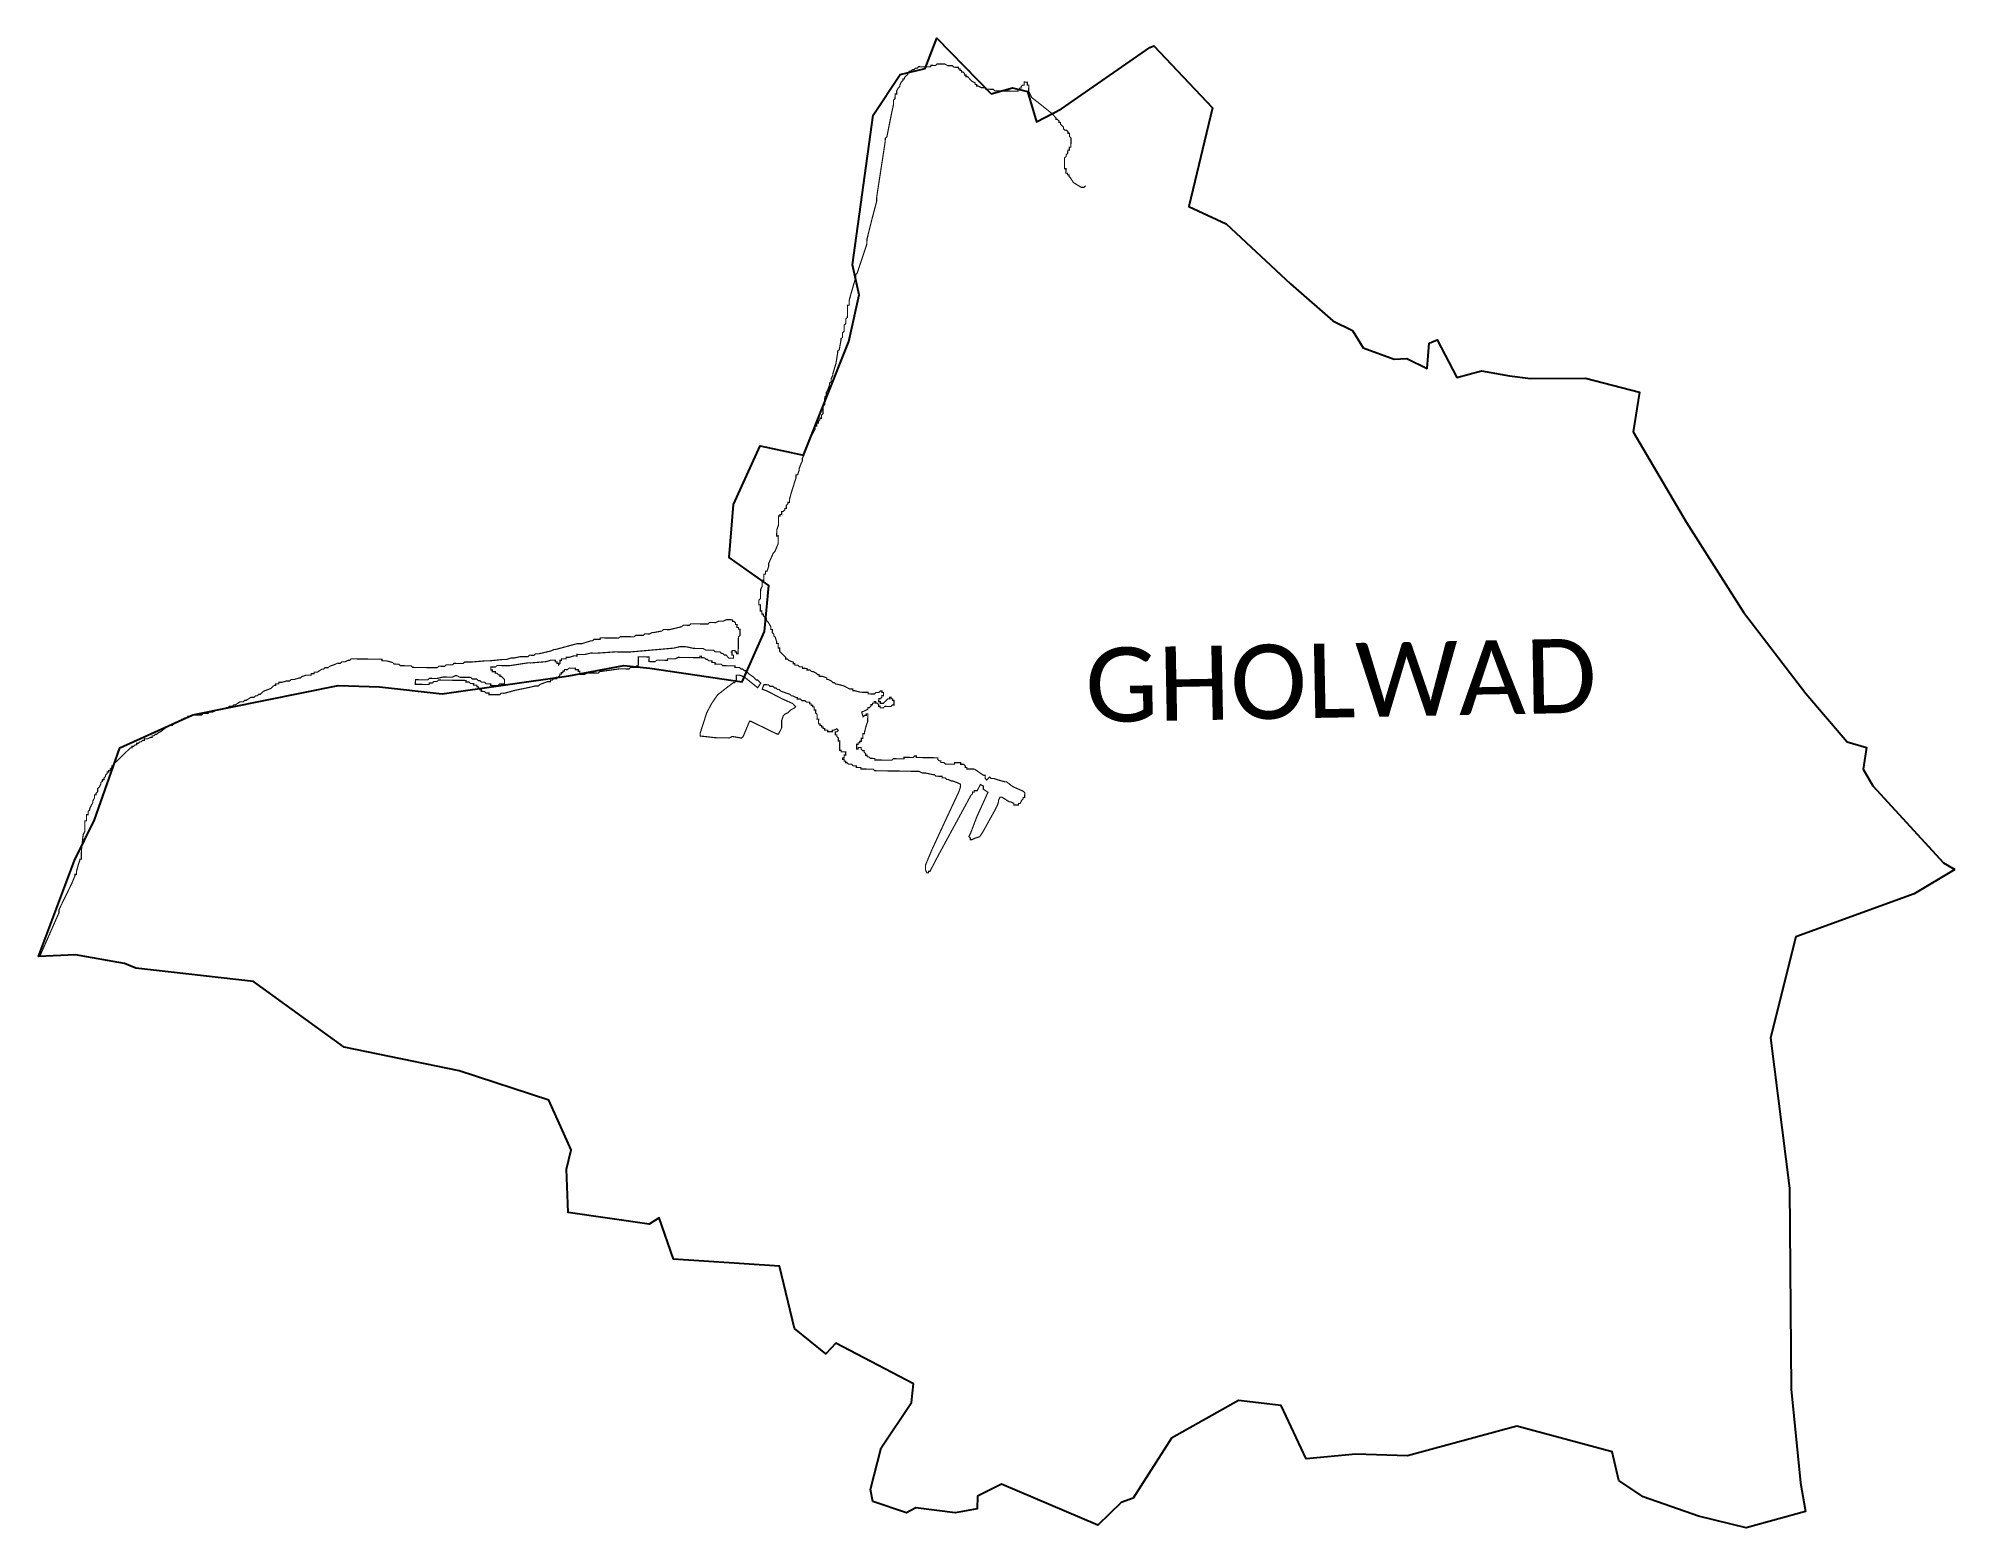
# Model space of a CAD drawing. Header units: metres. Extents: x 260405 to 265348, y 2219823 to 2223666.
import ezdxf

# ---------------------------------------------------------------- set-up
doc = ezdxf.new("R2010")
doc.units = ezdxf.units.M
for name, color, linetype in [('HIGH TIDE LINE', 6, 'Continuous'), ('village', 3, 'Continuous'), ('VILLAGE NAME', 250, 'Continuous')]:
    doc.layers.add(name, color=color, linetype=linetype)
doc.styles.get("Standard").update_dxf_attribs({"font": 'simplex.shx'})

msp = doc.modelspace()

# ---------------------------------------------------------------- linework, layer by layer
at = {"layer": 'HIGH TIDE LINE', "lineweight": 35, "const_width": 3}
msp.add_lwpolyline([(263106.5, 2223285.1), (263102.5, 2223281.2), (263098.5, 2223281.2), (263094.6, 2223281.3), (263074.9, 2223293.4), (263067.2, 2223305.4), (263063.3, 2223309.4), (263063.3, 2223313.4), (263059.4, 2223313.5), (263059.4, 2223317.4), (263055.5, 2223317.5), (263055.5, 2223321.4), (263055.6, 2223325.4), (263055.7, 2223329.4), (263051.7, 2223329.4), (263051.8, 2223333.4), (263051.8, 2223337.3), (263051.9, 2223341.3), (263051.9, 2223345.3), (263052, 2223349.2), (263052, 2223353.2), (263052.1, 2223357.1), (263056.1, 2223361), (263056.2, 2223365), (263060.2, 2223368.9), (263060.2, 2223372.9), (263060.3, 2223376.8), (263064.3, 2223376.8), (263064.3, 2223380.7), (263064.4, 2223384.7), (263068.3, 2223384.6), (263068.4, 2223388.6), (263068.4, 2223392.5), (263068.5, 2223396.5), (263068.6, 2223400.5), (263068.6, 2223404.4), (263068.7, 2223408.4), (263064.8, 2223412.4), (263064.8, 2223416.4), (263064.9, 2223420.3), (263060.9, 2223420.4), (263061, 2223424.3), (263057.1, 2223428.3), (263053.1, 2223428.4), (263049.2, 2223432.4), (263049.3, 2223436.4), (263045.4, 2223440.4), (263041.5, 2223444.4), (263041.5, 2223448.4), (263037.6, 2223448.4), (263037.6, 2223452.4), (263033.7, 2223456.4), (263029.8, 2223456.5), (263029.8, 2223460.4), (263025.9, 2223464.4), (263022, 2223468.5), (263018.1, 2223472.5), (262982.9, 2223500.7), (262967.2, 2223512.8), (262959.5, 2223528.8), (262959.6, 2223536.7), (262959.7, 2223540.6), (262959.8, 2223544.6), (262955.8, 2223544.6), (262955.8, 2223548.6), (262955.9, 2223552.6), (262951.9, 2223552.6), (262948, 2223552.7), (262947.9, 2223548.7), (262947.9, 2223544.8), (262943.9, 2223544.8), (262939.9, 2223540.9), (262939.8, 2223537), (262935.9, 2223537), (262935.8, 2223533.1), (262931.9, 2223533.1), (262931.8, 2223529.1), (262927.9, 2223529.2), (262923.9, 2223529.3), (262919.9, 2223529.3), (262912, 2223529.4), (262908.1, 2223529.5), (262904.1, 2223529.5), (262900.1, 2223529.6), (262896.2, 2223529.7), (262892.2, 2223529.7), (262888.3, 2223529.8), (262884.3, 2223529.8), (262880.3, 2223529.9), (262876.4, 2223529.9), (262872.4, 2223530), (262868.5, 2223534), (262864.6, 2223534.1), (262860.6, 2223534.1), (262856.7, 2223534.2), (262852.7, 2223534.2), (262848.7, 2223534.3), (262848.8, 2223538.3), (262844.8, 2223538.3), (262840.9, 2223538.4), (262836.9, 2223538.4), (262829.1, 2223542.5), (262825.1, 2223542.6), (262825.2, 2223546.5), (262821.2, 2223546.6), (262821.2, 2223550.5), (262813.4, 2223554.6), (262801.7, 2223566.7), (262797.7, 2223566.7), (262797.8, 2223570.7), (262793.8, 2223570.7), (262793.9, 2223574.7), (262790, 2223578.7), (262786, 2223578.8), (262786.1, 2223582.7), (262782.1, 2223582.8), (262782.2, 2223586.7), (262778.2, 2223586.8), (262778.3, 2223590.8), (262774.3, 2223590.8), (262770.4, 2223590.9), (262766.4, 2223590.9), (262762.5, 2223594.9), (262758.5, 2223595), (262754.6, 2223595.1), (262750.6, 2223595.1), (262742.8, 2223599.2), (262738.8, 2223599.2), (262734.8, 2223599.3), (262730.9, 2223599.4), (262726.9, 2223599.4), (262723, 2223599.5), (262718.9, 2223595.6), (262715, 2223595.6), (262711, 2223595.7), (262707.1, 2223595.7), (262707, 2223591.8), (262703.1, 2223591.8), (262699.1, 2223591.9), (262695.1, 2223591.9), (262687.2, 2223592.1), (262683.3, 2223592.1), (262679.3, 2223592.2), (262675.3, 2223592.2), (262671.3, 2223588.3), (262667.4, 2223588.4), (262663.3, 2223584.5), (262659.4, 2223584.5), (262655.4, 2223580.6), (262651.4, 2223580.7), (262651.4, 2223576.7), (262647.4, 2223576.8), (262647.3, 2223572.8), (262639.3, 2223565), (262639.3, 2223561.1), (262635.3, 2223561.1), (262635.2, 2223557.2), (262631.2, 2223553.3), (262627.2, 2223545.4), (262627.1, 2223541.4), (262623.1, 2223537.5), (262619, 2223529.7), (262619, 2223525.7), (262618.9, 2223521.8), (262614.9, 2223521.8), (262614.8, 2223509.9), (262610.7, 2223506), (262610.7, 2223502.1), (262610.6, 2223498.1), (262610.6, 2223494.2), (262606.3, 2223474.4), (262593.6, 2223411.2), (262589.5, 2223407.3), (262589.5, 2223403.4), (262589.4, 2223399.4), (262567.6, 2223257.2), (262567.5, 2223253.2), (262567.5, 2223249.2), (262567.4, 2223245.3), (262554.9, 2223197.9), (262542.2, 2223146.6), (262542.2, 2223142.7), (262542.1, 2223138.7), (262542.1, 2223134.8), (262517.2, 2223059.9), (262513.2, 2223056), (262513.2, 2223052), (262513.1, 2223048), (262500.6, 2223004.7), (262496.4, 2222988.9), (262496.4, 2222984.9), (262496.3, 2222981), (262496.3, 2222977), (262492.3, 2222977.1), (262492.2, 2222973.1), (262492.1, 2222965.2), (262492.1, 2222961.2), (262492, 2222957.3), (262492, 2222953.3), (262491.9, 2222949.3), (262491.8, 2222945.4), (262487.8, 2222941.5), (262487.8, 2222937.5), (262487.7, 2222933.6), (262487.7, 2222929.6), (262483.6, 2222925.7), (262483.6, 2222921.7), (262483.5, 2222917.8), (262483.5, 2222913.8), (262483.4, 2222909.9), (262479.4, 2222906), (262479.3, 2222902), (262479.2, 2222894.1), (262475.2, 2222890.2), (262475.2, 2222886.2), (262470.9, 2222862.5), (262466.8, 2222858.6), (262466.8, 2222854.7), (262462.4, 2222827), (262454.1, 2222799.4), (262454.1, 2222795.4), (262450, 2222787.6), (262449.9, 2222783.6), (262449.9, 2222779.7), (262445.8, 2222775.7), (262445.8, 2222771.8), (262441.7, 2222760), (262437.6, 2222752.1), (262437.5, 2222744.2), (262433.5, 2222740.3), (262433.4, 2222736.3), (262433.3, 2222728.4), (262433.2, 2222724.4), (262433.2, 2222720.5), (262429.2, 2222716.6), (262429.1, 2222712.6), (262429, 2222708.7), (262429, 2222704.7), (262428.9, 2222700.7), (262428.9, 2222696.8), (262424.9, 2222692.9), (262424.8, 2222688.9), (262424.7, 2222685), (262420.8, 2222685), (262420.7, 2222681.1), (262416.7, 2222677.2), (262416.7, 2222673.2), (262412.7, 2222673.3), (262412.6, 2222669.3), (262412.6, 2222665.3), (262408.6, 2222665.4), (262408.6, 2222661.4), (262408.5, 2222657.5), (262400.4, 2222641.8), (262396.4, 2222637.9), (262396.3, 2222633.9), (262392.3, 2222630), (262388.1, 2222614.2), (262384, 2222606.3), (262380, 2222598.5), (262379.8, 2222590.6), (262375.8, 2222582.7), (262375.7, 2222574.8), (262371.6, 2222566.9), (262367.5, 2222555.1), (262367.4, 2222551.1), (262363.3, 2222539.3), (262359.3, 2222539.4), (262359.2, 2222535.4), (262359.2, 2222531.5), (262346.7, 2222492), (262342.6, 2222476.3), (262342.5, 2222472.3), (262342.4, 2222468.3), (262338.5, 2222468.4), (262338.4, 2222464.4), (262334.4, 2222460.5), (262334.4, 2222456.6), (262334.3, 2222452.6), (262330.3, 2222452.7), (262330.3, 2222448.7), (262326.3, 2222444.8), (262322.3, 2222444.9), (262322.3, 2222440.9), (262322.2, 2222436.9), (262318.2, 2222437), (262318.2, 2222433), (262314.2, 2222433.1), (262314.2, 2222429.1), (262314.1, 2222425.2), (262313.9, 2222409.3), (262309.8, 2222397.5), (262309.7, 2222393.6), (262309.6, 2222389.6), (262309.6, 2222385.6), (262309.5, 2222381.7), (262313.5, 2222381.6), (262313.4, 2222377.7), (262313.4, 2222373.7), (262313.3, 2222369.7), (262313.3, 2222365.8), (262313.2, 2222361.8), (262305, 2222342.1), (262301, 2222338.2), (262288.7, 2222310.7), (262288.6, 2222302.8), (262284.5, 2222291), (262280.5, 2222291), (262280.5, 2222287), (262280.4, 2222283.1), (262276.4, 2222283.1), (262276.4, 2222279.2), (262276.3, 2222275.2), (262276.3, 2222271.3), (262276.2, 2222267.3), (262272.3, 2222267.4), (262272.2, 2222263.4), (262272.1, 2222259.4), (262272.1, 2222255.5), (262272, 2222251.5), (262268, 2222243.7), (262267.7, 2222227.8), (262267.7, 2222223.9), (262267.6, 2222219.9), (262263.6, 2222216), (262263.5, 2222212), (262263.5, 2222208.1), (262263.4, 2222204.1), (262267.4, 2222204.1), (262267.3, 2222200.1), (262267.3, 2222196.2), (262267.2, 2222192.2), (262267.2, 2222188.2), (262271.1, 2222188.2), (262271.1, 2222184.2), (262271, 2222180.3), (262275, 2222180.2), (262274.9, 2222176.2), (262278.8, 2222172.2), (262278.8, 2222168.3), (262282.7, 2222168.2), (262282.7, 2222164.2), (262286.6, 2222160.2), (262294.3, 2222148.2), (262294.2, 2222144.3), (262294.2, 2222140.3), (262298.1, 2222140.3), (262298.1, 2222136.3), (262298, 2222132.3), (262301.9, 2222128.3), (262301.9, 2222124.4), (262305.8, 2222120.4), (262309.6, 2222108.4), (262309.5, 2222104.5), (262313.5, 2222104.4), (262313.4, 2222100.4), (262313.3, 2222092.5), (262317.3, 2222092.5), (262317.2, 2222088.5), (262317.1, 2222084.5), (262321, 2222080.5), (262325, 2222076.5), (262328.9, 2222072.5), (262332.8, 2222068.5), (262332.7, 2222064.5), (262336.7, 2222064.5), (262340.6, 2222060.5), (262352.4, 2222056.3), (262352.3, 2222052.4), (262356.3, 2222052.3), (262356.2, 2222048.3), (262360.2, 2222048.3), (262364.1, 2222048.2), (262368, 2222044.2), (262372, 2222044.2), (262376, 2222044.1), (262375.9, 2222040.1), (262387.8, 2222040), (262387.7, 2222036), (262391.7, 2222036), (262395.6, 2222035.9), (262399.5, 2222031.9), (262403.5, 2222031.8), (262411.4, 2222027.8), (262415.3, 2222023.7), (262419.2, 2222023.7), (262419.2, 2222019.7), (262423.1, 2222019.7), (262427.1, 2222019.6), (262438.9, 2222015.5), (262438.8, 2222011.5), (262442.8, 2222011.5), (262450.7, 2222007.4), (262454.6, 2222003.4), (262458.5, 2222003.3), (262462.4, 2221999.3), (262466.4, 2221999.2), (262482.2, 2221995.1), (262497.9, 2221986.9), (262501.8, 2221986.9), (262505.8, 2221986.8), (262505.7, 2221982.8), (262509.7, 2221982.8), (262525.5, 2221978.6), (262537.4, 2221978.4), (262541.3, 2221978.4), (262545.3, 2221978.3), (262545.2, 2221974.4), (262553.1, 2221974.2), (262557.1, 2221974.2), (262561.1, 2221974.1), (262565.1, 2221978), (262569, 2221978), (262573, 2221977.9), (262577, 2221981.8), (262581, 2221981.8), (262580.9, 2221977.8), (262584.9, 2221977.7), (262584.8, 2221973.8), (262584.8, 2221969.8), (262580.8, 2221969.9), (262580.7, 2221965.9), (262576.7, 2221962), (262572.8, 2221962.1), (262572.7, 2221958.1), (262572.7, 2221954.2), (262576.6, 2221954.1), (262576.6, 2221950.1), (262580.5, 2221950.1), (262584.5, 2221950), (262588.5, 2221953.9), (262592.5, 2221957.8), (262596.5, 2221961.7), (262600.5, 2221961.7), (262600.5, 2221965.6), (262604.5, 2221965.6), (262604.4, 2221961.6), (262608.4, 2221961.6), (262608.3, 2221957.6), (262612.3, 2221957.5), (262612.2, 2221953.6), (262612.2, 2221949.6), (262612.1, 2221945.7), (262608.2, 2221945.7), (262604.2, 2221941.8), (262600.2, 2221941.9), (262592.3, 2221942), (262588.3, 2221942.1), (262584.3, 2221938.1), (262580.3, 2221938.2), (262576.4, 2221938.3), (262576.4, 2221942.2), (262572.5, 2221942.3), (262572.5, 2221946.2), (262568.6, 2221950.3), (262564.7, 2221950.3), (262564.7, 2221954.3), (262560.8, 2221954.3), (262560.7, 2221950.4), (262556.8, 2221950.4), (262556.7, 2221946.5), (262552.7, 2221946.5), (262552.7, 2221942.6), (262548.7, 2221938.7), (262544.7, 2221938.7), (262544.7, 2221934.8), (262536.7, 2221930.9), (262528.7, 2221927.1), (262532.5, 2221915.1), (262536.5, 2221919), (262540.5, 2221919), (262540.5, 2221922.9), (262544.5, 2221922.9), (262544.4, 2221918.9), (262544.4, 2221915), (262544.3, 2221911), (262544.3, 2221907), (262544.2, 2221903.1), (262540.1, 2221891.3), (262535.9, 2221875.5), (262535.8, 2221871.5), (262531.9, 2221871.6), (262531.8, 2221867.6), (262531.7, 2221859.7), (262527.7, 2221859.8), (262527.7, 2221855.8), (262527.6, 2221851.8), (262523.7, 2221851.9), (262523.6, 2221847.9), (262519.7, 2221848), (262519.6, 2221844), (262515.6, 2221844.1), (262515.6, 2221840.1), (262515.5, 2221832.2), (262519.4, 2221832.2), (262519.5, 2221836.1), (262523.4, 2221836.1), (262527.4, 2221836), (262527.3, 2221832), (262531.2, 2221828), (262535.2, 2221828), (262535.1, 2221824), (262539.1, 2221820), (262539, 2221816), (262543, 2221816), (262542.9, 2221812), (262546.9, 2221812), (262550.8, 2221807.9), (262554.7, 2221807.9), (262558.7, 2221807.8), (262562.6, 2221807.8), (262562.6, 2221803.8), (262570.5, 2221803.7), (262574.5, 2221803.6), (262578.4, 2221803.6), (262582.4, 2221803.5), (262586.3, 2221803.5), (262590.3, 2221803.4), (262594.2, 2221803.4), (262598.2, 2221803.3), (262602.2, 2221803.2), (262606.1, 2221803.2), (262610.1, 2221807.1), (262614.1, 2221807), (262618.1, 2221807), (262622, 2221806.9), (262626, 2221806.9), (262637.9, 2221806.7), (262637.9, 2221810.7), (262641.9, 2221810.6), (262645.8, 2221810.5), (262649.8, 2221810.5), (262653.7, 2221810.4), (262657.7, 2221810.4), (262661.7, 2221810.3), (262665.7, 2221814.2), (262669.6, 2221814.2), (262669.6, 2221810.2), (262673.5, 2221810.1), (262677.5, 2221810.1), (262681.5, 2221810), (262685.4, 2221810), (262689.4, 2221809.9), (262693.3, 2221809.9), (262697.3, 2221809.8), (262701.2, 2221809.7), (262705.2, 2221809.7), (262709.2, 2221809.6), (262713.1, 2221809.6), (262717.1, 2221809.5), (262721, 2221809.5), (262725, 2221809.4), (262724.9, 2221805.4), (262728.8, 2221801.4), (262732.8, 2221801.4), (262732.7, 2221797.4), (262736.7, 2221797.4), (262740.7, 2221797.3), (262744.6, 2221793.3), (262748.5, 2221793.2), (262752.5, 2221793.2), (262756.4, 2221793.1), (262760.4, 2221793.1), (262764.4, 2221793), (262768.3, 2221792.9), (262768.4, 2221796.9), (262772.3, 2221796.8), (262776.3, 2221796.8), (262780.3, 2221796.7), (262784.2, 2221796.7), (262784.2, 2221792.7), (262788.1, 2221792.7), (262792.1, 2221792.6), (262796, 2221788.6), (262795.9, 2221784.6), (262799.9, 2221784.6), (262799.8, 2221780.6), (262803.8, 2221780.5), (262807.7, 2221780.5), (262811.7, 2221780.4), (262815.7, 2221780.4), (262819.6, 2221780.3), (262843.1, 2221764.1), (262847.1, 2221764.1), (262847, 2221756.2), (262850.9, 2221752.2), (262858.9, 2221760), (262862.8, 2221755.9), (262866.8, 2221755.9), (262870.7, 2221755.8), (262882.6, 2221751.7), (262898.3, 2221747.5), (262902.3, 2221747.5), (262918, 2221735.3), (262945.5, 2221723.1), (262949.4, 2221719.1), (262949.3, 2221715.1), (262949.3, 2221711.1), (262949.2, 2221707.2), (262945.3, 2221707.2), (262945.2, 2221703.3), (262941.2, 2221699.4), (262937.1, 2221691.5), (262933.2, 2221691.6), (262933.1, 2221687.6), (262929.2, 2221687.7), (262925.2, 2221687.7), (262921.2, 2221687.8), (262921.3, 2221691.7), (262913.4, 2221695.8), (262909.5, 2221695.9), (262889.9, 2221708), (262885.9, 2221708.1), (262881.8, 2221700.2), (262881.8, 2221696.3), (262877.6, 2221684.4), (262873.6, 2221676.6), (262841, 2221617.6), (262833, 2221605.9), (262821, 2221602.1), (262813, 2221598.2), (262809.1, 2221598.3), (262809.1, 2221602.3), (262805.2, 2221606.3), (262809.3, 2221614.1), (262825.8, 2221657.5), (262854.4, 2221720.4), (262842.6, 2221728.5), (262842.7, 2221736.4), (262834.9, 2221740.5), (262826.7, 2221724.8), (262822.8, 2221724.8), (262818.8, 2221724.9), (262818.8, 2221720.9), (262814.8, 2221721), (262814.7, 2221717), (262810.7, 2221713.1), (262725.3, 2221555.9), (262713.1, 2221532.4), (262709, 2221524.5), (262705, 2221516.6), (262701, 2221516.7), (262700.9, 2221512.7), (262697, 2221512.8), (262693.1, 2221520.8), (262693.3, 2221528.7), (262693.3, 2221532.6), (262709.7, 2221572), (262742.4, 2221642.8), (262779.2, 2221721.5), (262783.3, 2221733.3), (262783.4, 2221737.3), (262783.4, 2221741.2), (262775.6, 2221745.3), (262763.7, 2221749.4), (262759.8, 2221749.5), (262751.9, 2221753.6), (262748, 2221753.6), (262744.1, 2221757.6), (262740.1, 2221757.7), (262736.1, 2221757.8), (262736.2, 2221761.7), (262732.2, 2221761.8), (262728.3, 2221761.8), (262724.3, 2221761.9), (262720.4, 2221761.9), (262716.5, 2221766), (262712.5, 2221766), (262692.8, 2221770.3), (262688.8, 2221770.3), (262684.8, 2221770.4), (262677, 2221774.4), (262673, 2221774.5), (262669.1, 2221774.6), (262665.1, 2221774.6), (262661.1, 2221774.7), (262657.2, 2221774.7), (262641.4, 2221775), (262629.5, 2221775.1), (262625.5, 2221775.2), (262621.6, 2221775.2), (262617.6, 2221775.3), (262613.6, 2221775.4), (262609.7, 2221775.4), (262605.7, 2221775.5), (262601.8, 2221775.5), (262589.9, 2221775.7), (262585.9, 2221775.8), (262582, 2221775.8), (262562.2, 2221776.1), (262558.3, 2221780.1), (262554.3, 2221780.2), (262550.4, 2221780.2), (262546.4, 2221780.3), (262542.4, 2221780.3), (262538.5, 2221780.4), (262534.5, 2221780.5), (262530.6, 2221780.5), (262526.6, 2221780.6), (262526.7, 2221784.5), (262522.7, 2221784.6), (262518.7, 2221784.6), (262514.8, 2221784.7), (262514.8, 2221788.7), (262506.9, 2221788.8), (262503, 2221792.8), (262495.1, 2221792.9), (262491.2, 2221796.9), (262487.2, 2221797), (262487.3, 2221800.9), (262483.3, 2221801), (262483.4, 2221804.9), (262479.4, 2221805), (262479.5, 2221809), (262483.5, 2221808.9), (262483.5, 2221812.9), (262483.6, 2221816.8), (262487.5, 2221816.8), (262487.6, 2221824.7), (262483.7, 2221824.7), (262479.7, 2221824.8), (262475.8, 2221824.9), (262475.8, 2221828.8), (262471.9, 2221828.9), (262471.9, 2221832.8), (262472, 2221836.8), (262472, 2221840.8), (262472.1, 2221844.7), (262472.1, 2221848.7), (262472.2, 2221852.6), (262468.2, 2221852.7), (262468.3, 2221856.6), (262468.4, 2221860.6), (262464.5, 2221864.6), (262464.5, 2221868.6), (262460.6, 2221868.6), (262460.6, 2221872.6), (262460.7, 2221876.6), (262464.6, 2221876.5), (262468.6, 2221880.4), (262464.7, 2221884.4), (262456.8, 2221880.6), (262452.8, 2221880.6), (262452.8, 2221876.7), (262448.8, 2221876.7), (262444.8, 2221876.8), (262440.9, 2221876.8), (262440.9, 2221880.8), (262437, 2221880.9), (262433, 2221880.9), (262433.1, 2221884.9), (262429.1, 2221884.9), (262429.2, 2221888.9), (262425.2, 2221888.9), (262425.3, 2221892.9), (262421.3, 2221893), (262421.4, 2221896.9), (262417.4, 2221897), (262417.5, 2221900.9), (262417.5, 2221904.9), (262417.6, 2221908.9), (262413.6, 2221908.9), (262413.7, 2221912.9), (262413.7, 2221916.8), (262413.8, 2221920.8), (262409.9, 2221924.8), (262409.9, 2221928.8), (262410, 2221932.7), (262406, 2221932.8), (262406.1, 2221936.7), (262406.2, 2221940.7), (262402.2, 2221940.8), (262402.3, 2221944.7), (262398.3, 2221944.8), (262398.4, 2221948.7), (262394.4, 2221948.8), (262394.4, 2221952.8), (262390.5, 2221952.8), (262386.5, 2221952.9), (262382.6, 2221956.9), (262378.7, 2221956.9), (262374.7, 2221957), (262370.8, 2221961), (262366.9, 2221961.1), (262362.9, 2221961.1), (262362.9, 2221965.1), (262359, 2221965.1), (262351.1, 2221969.2), (262347.2, 2221969.3), (262343.3, 2221973.3), (262319.6, 2221981.5), (262315.7, 2221985.6), (262311.8, 2221985.6), (262307.9, 2221989.6), (262303.9, 2221989.7), (262300, 2221993.7), (262296, 2221993.8), (262292.1, 2221993.8), (262288.2, 2221997.8), (262284.2, 2221997.9), (262280.3, 2221998), (262276.3, 2221998), (262272.2, 2221986.2), (262284, 2221982.1), (262323.3, 2221961.7), (262350.8, 2221949.4), (262358.6, 2221941.4), (262354.6, 2221937.5), (262346.7, 2221933.6), (262338.6, 2221925.8), (262330.7, 2221922), (262326.6, 2221918.1), (262322.5, 2221906.3), (262322.4, 2221898.3), (262322.2, 2221886.5), (262318.2, 2221878.6), (262314.1, 2221870.7), (262310.1, 2221870.8), (262243.3, 2221903.4), (262239.3, 2221903.5), (262222.9, 2221864.1), (262218.9, 2221860.2), (262195.2, 2221864.5), (262187.2, 2221860.7), (262151.6, 2221861.2), (262112.1, 2221865.7), (262112.2, 2221873.6), (262128.8, 2221924.9), (262141, 2221948.5), (262157.1, 2221972), (262197.2, 2222003.1), (262201.1, 2222003), (262205.2, 2222010.9), (262205.4, 2222022.8), (262213.3, 2222022.7), (262225.1, 2222018.5), (262260.4, 2221990.3), (262268.4, 2222002.1), (262260.6, 2222010.1), (262256.7, 2222010.2), (262252.8, 2222014.2), (262248.9, 2222018.2), (262237.1, 2222026.3), (262229.3, 2222034.3), (262225.4, 2222034.4), (262221.5, 2222038.4), (262217.5, 2222038.5), (262213.6, 2222042.5), (262209.6, 2222042.5), (262205.7, 2222042.6), (262201.7, 2222042.6), (262201.8, 2222046.6), (262197.8, 2222046.7), (262193.9, 2222046.7), (262189.9, 2222046.8), (262185.9, 2222046.8), (262174.1, 2222047), (262170.1, 2222047.1), (262166.2, 2222051.1), (262162.2, 2222051.1), (262158.3, 2222051.2), (262154.3, 2222051.2), (262150.4, 2222051.3), (262150.4, 2222055.3), (262146.5, 2222055.3), (262142.5, 2222055.4), (262142.6, 2222059.3), (262138.6, 2222059.4), (262134.6, 2222059.4), (262130.7, 2222063.5), (262126.8, 2222063.5), (262122.9, 2222067.5), (262118.9, 2222067.6), (262115, 2222067.6), (262115, 2222071.6), (262111.1, 2222071.7), (262111, 2222067.7), (262107, 2222067.8), (262103.1, 2222067.8), (262099.1, 2222067.9), (262091.2, 2222068), (262087.3, 2222068), (262083.3, 2222068.1), (262079.3, 2222068.2), (262071.4, 2222068.3), (262067.5, 2222068.3), (262063.5, 2222068.4), (262059.5, 2222068.4), (262055.6, 2222068.5), (262047.6, 2222064.7), (262043.6, 2222064.7), (262039.7, 2222064.8), (262031.8, 2222064.9), (262027.8, 2222064.9), (262027.8, 2222061), (262023.8, 2222061), (262019.8, 2222061.1), (262015.9, 2222061.1), (262011.9, 2222061.2), (262004, 2222061.3), (262000, 2222061.4), (261996, 2222057.5), (261992.1, 2222057.5), (261988.1, 2222057.6), (261984.2, 2222057.6), (261980.2, 2222057.7), (261980.2, 2222061.7), (261980.3, 2222065.6), (261980.4, 2222069.6), (261976.4, 2222069.6), (261972.4, 2222069.7), (261968.5, 2222069.7), (261960.6, 2222069.9), (261956.6, 2222069.9), (261952.7, 2222070), (261952.6, 2222066), (261952.5, 2222062.1), (261952.5, 2222058.1), (261952.4, 2222054.1), (261952.4, 2222050.2), (261952.3, 2222046.2), (261948.4, 2222046.3), (261948.3, 2222042.3), (261944.3, 2222042.4), (261940.4, 2222042.4), (261936.4, 2222042.5), (261932.5, 2222042.5), (261928.4, 2222038.6), (261916.6, 2222038.8), (261912.6, 2222038.9), (261908.6, 2222038.9), (261904.7, 2222039), (261853.1, 2222031.8), (261849.1, 2222027.9), (261845.1, 2222028), (261841.2, 2222028), (261829.3, 2222028.2), (261821.4, 2222028.3), (261813.4, 2222024.4), (261809.5, 2222024.5), (261805.5, 2222024.6), (261801.5, 2222024.6), (261801.6, 2222028.6), (261801.6, 2222032.5), (261797.7, 2222032.6), (261797.7, 2222036.6), (261793.8, 2222036.6), (261789.8, 2222036.7), (261789.9, 2222040.6), (261785.9, 2222040.7), (261782, 2222040.7), (261778, 2222040.8), (261774, 2222040.9), (261770, 2222037), (261766.1, 2222037), (261762.1, 2222037.1), (261762.1, 2222033.1), (261758.1, 2222033.2), (261758, 2222029.2), (261754.1, 2222029.3), (261754, 2222025.3), (261750.1, 2222025.4), (261750, 2222021.4), (261746, 2222017.5), (261742, 2222017.6), (261742, 2222013.6), (261738, 2222013.7), (261734.1, 2222013.7), (261730, 2222009.8), (261726.1, 2222009.9), (261726, 2222005.9), (261722.1, 2222006), (261718.1, 2222006), (261698.2, 2221998.4), (261694.2, 2221994.5), (261690.2, 2221994.5), (261686.3, 2221994.6), (261670.4, 2221990.9), (261634.6, 2221983.5), (261606.8, 2221975.9), (261602.9, 2221976), (261598.9, 2221976), (261594.9, 2221972.1), (261590.9, 2221972.2), (261587, 2221972.3), (261579, 2221972.4), (261575.1, 2221972.4), (261571.1, 2221972.5), (261567.2, 2221972.5), (261567.2, 2221976.5), (261563.3, 2221976.6), (261559.3, 2221976.6), (261555.4, 2221980.6), (261551.4, 2221980.7), (261547.5, 2221980.7), (261547.5, 2221984.7), (261543.6, 2221984.8), (261543.6, 2221988.7), (261539.7, 2221988.8), (261539.7, 2221992.7), (261535.8, 2221992.8), (261535.8, 2221996.7), (261531.9, 2221996.8), (261527.9, 2221996.9), (261528, 2222000.8), (261524, 2222000.9), (261520.1, 2222000.9), (261516.2, 2222005), (261512.2, 2222005), (261508.2, 2222005.1), (261508.3, 2222009), (261504.3, 2222009.1), (261500.4, 2222009.1), (261492.5, 2222009.3), (261488.5, 2222009.3), (261484.5, 2222009.4), (261480.6, 2222009.4), (261472.7, 2222009.5), (261468.7, 2222009.6), (261464.8, 2222009.6), (261460.8, 2222009.7), (261452.9, 2222009.8), (261448.9, 2222009.9), (261445, 2222009.9), (261441, 2222010), (261437, 2222010), (261433, 2222006.1), (261429.1, 2222006.2), (261425.1, 2222006.3), (261421.1, 2222002.4), (261417.1, 2222002.4), (261413.2, 2222002.5), (261413.1, 2221998.5), (261409.2, 2221998.6), (261405.2, 2221998.6), (261401.2, 2221998.7), (261397.3, 2221998.7), (261393.3, 2221998.8), (261389.4, 2221998.9), (261385.4, 2221998.9), (261381.4, 2221999), (261377.5, 2221999), (261377.5, 2222003), (261377.6, 2222006.9), (261377.7, 2222010.9), (261381.6, 2222010.8), (261385.6, 2222010.8), (261389.5, 2222010.7), (261393.5, 2222010.7), (261401.4, 2222010.6), (261409.3, 2222010.4), (261413.3, 2222014.3), (261417.3, 2222014.3), (261421.3, 2222014.2), (261425.2, 2222014.2), (261429.2, 2222014.1), (261433.1, 2222014.1), (261449, 2222017.8), (261453, 2222017.7), (261456.9, 2222017.7), (261460.9, 2222017.6), (261464.9, 2222017.6), (261468.8, 2222017.5), (261472.8, 2222017.5), (261480.8, 2222021.3), (261484.7, 2222021.2), (261492.6, 2222017.2), (261496.5, 2222017.1), (261500.5, 2222017.1), (261504.5, 2222017), (261508.4, 2222016.9), (261512.4, 2222016.9), (261520.3, 2222016.8), (261524.2, 2222012.8), (261528.1, 2222012.7), (261532.1, 2222012.6), (261536.1, 2222012.6), (261540, 2222008.6), (261543.9, 2222008.5), (261547.8, 2222004.5), (261551.8, 2222004.4), (261555.7, 2222004.4), (261559.6, 2222000.4), (261563.6, 2222000.3), (261567.6, 2222000.3), (261571.5, 2222000.2), (261571.5, 2221996.2), (261575.4, 2221996.2), (261579.4, 2221996.1), (261583.3, 2221996.1), (261587.3, 2221996), (261591.3, 2221996), (261595.3, 2221999.9), (261599.2, 2221999.8), (261603.2, 2221999.7), (261607.2, 2221999.7), (261607.2, 2222003.6), (261607.3, 2222007.6), (261607.3, 2222011.6), (261603.4, 2222015.6), (261599.5, 2222019.6), (261595.6, 2222019.7), (261595.6, 2222023.6), (261591.7, 2222023.7), (261587.8, 2222027.7), (261583.8, 2222027.7), (261583.9, 2222031.7), (261579.9, 2222031.8), (261575.9, 2222031.8), (261576, 2222035.8), (261572, 2222035.8), (261572.1, 2222039.8), (261572.1, 2222043.8), (261576.1, 2222043.7), (261580.1, 2222043.6), (261584, 2222043.6), (261588, 2222047.5), (261596, 2222047.4), (261607.8, 2222047.2), (261611.8, 2222047.1), (261615.8, 2222047.1), (261619.7, 2222047), (261667.3, 2222054.3), (261675.2, 2222054.2), (261714.9, 2222057.5), (261726.8, 2222061.3), (261730.8, 2222061.3), (261734.7, 2222061.2), (261738.7, 2222061.2), (261738.6, 2222057.2), (261742.6, 2222057.1), (261742.5, 2222053.2), (261746.5, 2222053.1), (261746.5, 2222049.2), (261750.5, 2222053.1), (261750.5, 2222057), (261750.6, 2222061), (261754.5, 2222060.9), (261754.6, 2222064.9), (261758.6, 2222064.8), (261762.5, 2222064.8), (261766.5, 2222064.7), (261766.5, 2222068.7), (261770.5, 2222068.6), (261774.4, 2222068.6), (261786.4, 2222072.4), (261790.3, 2222072.3), (261794.3, 2222072.2), (261794.4, 2222076.2), (261798.3, 2222076.1), (261802.3, 2222076.1), (261814.1, 2222075.9), (261830, 2222079.7), (261834, 2222079.6), (261838, 2222079.5), (261845.9, 2222079.4), (261893.4, 2222082.7), (261897.4, 2222082.6), (261905.3, 2222082.5), (261909.3, 2222082.5), (261913.2, 2222082.4), (261917.2, 2222082.4), (261921.2, 2222082.3), (261925.1, 2222082.3), (261929.1, 2222082.2), (262044, 2222092.4), (262059.9, 2222096.2), (262063.9, 2222096.1), (262067.9, 2222096), (262071.8, 2222096), (262075.8, 2222095.9), (262095.5, 2222091.7), (262099.5, 2222091.6), (262103.4, 2222091.6), (262119.3, 2222091.3), (262127.1, 2222087.3), (262135, 2222087.2), (262139, 2222087.1), (262143, 2222087), (262146.9, 2222087), (262150.8, 2222083), (262154.8, 2222082.9), (262158.7, 2222082.9), (262162.7, 2222082.8), (262166.6, 2222078.8), (262170.6, 2222078.7), (262174.5, 2222074.7), (262178.4, 2222074.7), (262182.3, 2222070.6), (262186.2, 2222066.6), (262190.2, 2222066.6), (262194.1, 2222066.5), (262198.1, 2222066.5), (262198.2, 2222070.4), (262198.2, 2222074.4), (262194.3, 2222074.4), (262194.3, 2222078.4), (262194.4, 2222082.4), (262190.4, 2222082.4), (262194.4, 2222082.4), (262194.4, 2222086.3), (262198.4, 2222086.3), (262202.3, 2222086.2), (262202.3, 2222082.2), (262206.2, 2222082.2), (262206.2, 2222078.2), (262210.1, 2222078.2), (262210.2, 2222082.1), (262210.3, 2222086.1), (262210.3, 2222090), (262210.4, 2222094), (262210.4, 2222098), (262210.5, 2222101.9), (262210.5, 2222105.9), (262210.6, 2222109.8), (262210.7, 2222113.8), (262210.7, 2222117.8), (262210.8, 2222121.7), (262214.8, 2222125.6), (262214.8, 2222129.6), (262214.9, 2222133.5), (262215, 2222137.5), (262215, 2222141.5), (262211.1, 2222141.5), (262211.1, 2222145.5), (262207.2, 2222145.5), (262207.2, 2222149.5), (262207.3, 2222153.4), (262203.3, 2222153.5), (262203.4, 2222157.5), (262199.5, 2222161.5), (262195.5, 2222161.5), (262195.6, 2222165.5), (262191.6, 2222165.6), (262187.6, 2222165.6), (262183.7, 2222165.7), (262179.7, 2222165.7), (262171.7, 2222161.9), (262163.8, 2222162), (262159.9, 2222162.1), (262151.9, 2222158.2), (262147.9, 2222158.3), (262144, 2222158.3), (262140, 2222158.4), (262136.1, 2222158.4), (262132, 2222154.5), (262128.1, 2222154.6), (262120.2, 2222154.7), (262116.2, 2222154.8), (262112.3, 2222154.8), (262108.3, 2222154.9), (262104.3, 2222154.9), (262100.4, 2222155), (262096.4, 2222155), (262092.5, 2222155.1), (262088.5, 2222155.2), (262084.5, 2222151.3), (262080.5, 2222151.3), (262076.6, 2222151.4), (262072.6, 2222151.4), (262068.6, 2222151.5), (262064.6, 2222147.6), (262032.8, 2222140.1), (262021, 2222140.3), (262017, 2222140.3), (262013, 2222136.4), (261993.1, 2222132.8), (261989.2, 2222132.8), (261981.2, 2222129), (261977.3, 2222129), (261973.3, 2222129.1), (261969.3, 2222129.1), (261965.3, 2222125.2), (261961.4, 2222125.3), (261957.4, 2222125.4), (261953.4, 2222125.4), (261949.5, 2222125.5), (261945.5, 2222125.5), (261941.5, 2222121.6), (261933.6, 2222121.7), (261929.6, 2222121.8), (261917.8, 2222122), (261913.8, 2222122), (261905.9, 2222122.1), (261901.9, 2222118.2), (261897.9, 2222118.3), (261874.2, 2222118.6), (261870.2, 2222118.7), (261866.2, 2222118.7), (261862.3, 2222118.8), (261858.3, 2222118.9), (261854.4, 2222118.9), (261854.3, 2222114.9), (261850.3, 2222115), (261846.4, 2222115.1), (261842.4, 2222115.1), (261838.5, 2222115.2), (261834.5, 2222111.3), (261830.5, 2222111.3), (261806.6, 2222103.8), (261798.7, 2222103.9), (261794.8, 2222103.9), (261739.1, 2222088.9), (261735.1, 2222088.9), (261727.2, 2222085.1), (261695.4, 2222077.6), (261691.4, 2222077.7), (261687.5, 2222077.7), (261683.5, 2222073.8), (261679.5, 2222073.9), (261675.5, 2222074), (261671.6, 2222074), (261667.6, 2222070.1), (261663.6, 2222070.2), (261659.6, 2222070.2), (261655.7, 2222070.3), (261651.7, 2222070.3), (261647.8, 2222070.4), (261631.9, 2222066.7), (261627.9, 2222066.7), (261624, 2222066.8), (261612, 2222063), (261608.1, 2222063), (261604.1, 2222063.1), (261568.4, 2222059.6), (261564.5, 2222059.7), (261560.5, 2222059.8), (261520.9, 2222056.4), (261516.9, 2222056.4), (261512.9, 2222056.5), (261509, 2222056.5), (261505, 2222056.6), (261501, 2222052.7), (261497, 2222052.7), (261477.3, 2222053), (261473.2, 2222049.1), (261469.3, 2222049.2), (261465.3, 2222049.2), (261457.4, 2222049.4), (261453.4, 2222045.5), (261449.4, 2222045.5), (261437.5, 2222045.7), (261433.5, 2222041.8), (261429.6, 2222041.8), (261425.6, 2222041.9), (261421.7, 2222041.9), (261417.7, 2222042), (261413.7, 2222042.1), (261409.8, 2222042.1), (261397.9, 2222042.3), (261390, 2222042.4), (261386, 2222042.5), (261382.1, 2222042.5), (261374.2, 2222042.6), (261370.2, 2222042.7), (261366.3, 2222046.7), (261358.4, 2222046.8), (261354.4, 2222046.9), (261350.5, 2222046.9), (261346.5, 2222047), (261342.5, 2222047), (261338.6, 2222047.1), (261334.7, 2222051.1), (261330.7, 2222051.2), (261326.8, 2222051.2), (261322.8, 2222051.3), (261318.9, 2222055.3), (261303.1, 2222059.5), (261299.2, 2222059.5), (261295.2, 2222059.6), (261291.2, 2222059.7), (261291.3, 2222063.6), (261287.3, 2222063.7), (261283.4, 2222063.7), (261279.4, 2222063.8), (261275.5, 2222063.8), (261271.5, 2222063.9), (261267.5, 2222064), (261263.6, 2222064), (261259.6, 2222064.1), (261255.7, 2222064.1), (261251.7, 2222064.2), (261235.9, 2222064.4), (261231.9, 2222064.5), (261228, 2222064.5), (261224, 2222064.6), (261220, 2222064.6), (261216.1, 2222064.7), (261212.1, 2222064.8), (261208.1, 2222060.9), (261204.1, 2222060.9), (261196.2, 2222057.1), (261192.2, 2222057.1), (261188.3, 2222057.2), (261184.2, 2222053.3), (261180.3, 2222053.3), (261176.3, 2222053.4), (261168.3, 2222049.5), (261156.4, 2222045.8), (261152.4, 2222041.9), (261148.4, 2222041.9), (261144.5, 2222042), (261140.5, 2222038.1), (261136.5, 2222038.1), (261124.5, 2222030.4), (261120.6, 2222030.4), (261116.6, 2222030.5), (261116.5, 2222026.5), (261112.6, 2222026.6), (261108.6, 2222026.6), (261108.6, 2222022.7), (261104.6, 2222022.7), (261100.7, 2222022.8), (261096.7, 2222022.8), (261084.8, 2222019.1), (261080.7, 2222015.2), (261076.8, 2222015.2), (261064.9, 2222011.4), (261060.9, 2222011.5), (261056.9, 2222011.5), (261052.9, 2222007.6), (261049, 2222007.7), (261045, 2222007.7), (261033.1, 2222004), (261029.1, 2222004), (261025.2, 2222004.1), (261025.1, 2222000.1), (261021.1, 2222000.2), (261017.2, 2222000.2), (261017.1, 2221996.3), (261013.2, 2221996.3), (261009.1, 2221992.4), (261005.1, 2221988.5), (260985.2, 2221980.9), (260981.2, 2221977), (260977.2, 2221973.1), (260973.2, 2221973.1), (260969.2, 2221969.2), (260965.3, 2221969.3), (260961.2, 2221965.4), (260957.3, 2221965.4), (260953.3, 2221965.5), (260941.3, 2221957.8), (260937.4, 2221957.8), (260933.4, 2221953.9), (260929.4, 2221954), (260925.4, 2221954), (260913.5, 2221946.3), (260909.5, 2221946.3), (260905.5, 2221942.4), (260901.5, 2221942.5), (260897.6, 2221942.5), (260893.5, 2221938.6), (260889.6, 2221938.7), (260881.6, 2221934.8), (260877.7, 2221934.9), (260873.7, 2221935), (260861.8, 2221931.2), (260853.8, 2221927.3), (260849.8, 2221927.4), (260845.9, 2221927.4), (260841.9, 2221923.5), (260837.9, 2221923.6), (260833.9, 2221923.7), (260830, 2221923.7), (260826, 2221919.8), (260822, 2221919.9), (260818, 2221919.9), (260810.1, 2221920), (260806.2, 2221920.1), (260802.2, 2221920.1), (260798.2, 2221916.2), (260794.2, 2221916.3), (260790.3, 2221916.4), (260790.2, 2221912.4), (260786.3, 2221912.5), (260782.3, 2221912.5), (260778.3, 2221908.6), (260774.3, 2221908.7), (260770.3, 2221904.8), (260766.4, 2221904.8), (260762.3, 2221900.9), (260758.4, 2221901), (260754.4, 2221897.1), (260750.3, 2221893.2), (260742.4, 2221893.3), (260726.4, 2221881.6), (260722.4, 2221877.7), (260714.4, 2221873.9), (260710.4, 2221870), (260706.5, 2221870), (260702.4, 2221866.1), (260698.5, 2221866.2), (260698.4, 2221862.2), (260694.5, 2221862.3), (260686.5, 2221858.4), (260682.5, 2221858.5), (260678.6, 2221858.6), (260678.5, 2221854.6), (260674.6, 2221854.7), (260670.5, 2221850.7), (260666.6, 2221850.8), (260662.6, 2221846.9), (260658.6, 2221847), (260658.6, 2221843), (260654.6, 2221843.1), (260650.6, 2221839.2), (260646.6, 2221839.2), (260646.6, 2221835.3), (260642.6, 2221835.3), (260638.6, 2221831.4), (260634.6, 2221827.5), (260630.6, 2221823.6), (260626.5, 2221819.7), (260622.5, 2221815.8), (260618.5, 2221811.9), (260614.5, 2221808), (260610.5, 2221804.1), (260606.5, 2221800.2), (260602.4, 2221796.3), (260598.4, 2221792.4), (260598.4, 2221788.4), (260594.4, 2221788.5), (260594.4, 2221784.5), (260590.3, 2221780.6), (260590.3, 2221776.7), (260586.3, 2221776.7), (260586.3, 2221772.8), (260582.3, 2221772.8), (260582.3, 2221768.9), (260578.2, 2221764.9), (260578.2, 2221761), (260574.2, 2221757.1), (260574.1, 2221753.1), (260570.2, 2221753.2), (260570.1, 2221749.2), (260566.1, 2221745.3), (260566, 2221741.4), (260562, 2221733.5), (260557.9, 2221729.6), (260557.9, 2221725.6), (260557.8, 2221721.7), (260553.8, 2221717.8), (260553.8, 2221713.8), (260549.8, 2221713.9), (260549.7, 2221706), (260545.6, 2221698.1), (260545.5, 2221694.1), (260537.4, 2221678.4), (260537.3, 2221674.4), (260533.3, 2221670.5), (260533.3, 2221666.6), (260533.2, 2221662.6), (260529.3, 2221662.7), (260529.2, 2221658.7), (260529.1, 2221654.8), (260529.1, 2221650.8), (260529, 2221646.8), (260525.1, 2221646.9), (260525, 2221642.9), (260525, 2221639), (260524.7, 2221619.2), (260520.6, 2221611.3), (260516.1, 2221571.8), (260515.9, 2221559.9), (260515.8, 2221555.9), (260515.8, 2221552), (260515.7, 2221548), (260511.8, 2221548.1), (260511.7, 2221544.1), (260507.6, 2221532.3), (260503.4, 2221516.5), (260503.3, 2221512.6), (260503.3, 2221508.6), (260499.3, 2221508.7), (260499.3, 2221504.7), (260491.1, 2221485), (260458.4, 2221418.2), (260458.4, 2221414.2), (260458.3, 2221410.2), (260409.5, 2221299.1)], dxfattribs=at)
at = {"layer": 'village', "color": 3}
msp.add_polyline3d([(265348, 2221521.2, 0), (265243.4, 2221458.3, 0), (264938.6, 2221347.7, 0), (264872.8, 2221087.3, 0), (264921.6, 2220698.8, 0), (264926.6, 2220180.6, 0), (264950.1, 2219938.6, 0), (264963, 2219864.9, 0), (264809.8, 2219823.3, 0), (264687.5, 2219853.4, 0), (264544.9, 2219903.2, 0), (264482.1, 2219944.9, 0), (264464.3, 2220018.7, 0), (264218.5, 2220084.9, 0), (263936.8, 2220008.3, 0), (263803.7, 2220012.6, 0), (263675.3, 2220000.9, 0), (263610.9, 2220138.1, 0), (263500.6, 2220151.3, 0), (263327.6, 2220054.5, 0), (263229, 2219899.1, 0), (263198.1, 2219888.2, 0), (263137.8, 2219830.2, 0), (262889.6, 2219935.6, 0), (262827.3, 2219904.3, 0), (262826.8, 2219871.8, 0), (262769.8, 2219861.6, 0), (262668.8, 2219874.2, 0), (262644.6, 2219861.2, 0), (262557.3, 2219890.9, 0), (262551.7, 2219922, 0), (262579.3, 2220029.3, 0), (262657.3, 2220146.5, 0), (262662.2, 2220194.6, 0), (262462.4, 2220299.4, 0), (262436.6, 2220271.8, 0), (262355.3, 2220336.9, 0), (262316.8, 2220498, 0), (262043, 2220516.1, 0), (262006.2, 2220622.5, 0), (261980.1, 2220605.9, 0), (261771.5, 2220636.1, 0), (261767.3, 2220748.2, 0), (261779.6, 2220798, 0), (261721.6, 2220926.1, 0), (261490.2, 2221002, 0), (261194.2, 2221063.1, 0), (260960.2, 2221232.6, 0), (260656.7, 2221266.6, 0), (260627, 2221278.9, 0), (260500.8, 2221300.9, 0), (260404.9, 2221296.9, 0), (260498.1, 2221544.3, 0), (260549.9, 2221649.4, 0), (260615.3, 2221835.1, 0), (260803.4, 2221919.9, 0), (261177.9, 2221996, 0), (261284.6, 2221992.1, 0), (261446.6, 2221974.7, 0), (261773.1, 2222020.8, 0), (261914.9, 2222047.7, 0), (261982.6, 2222041.1, 0), (262220.4, 2222005.1, 0), (262277.9, 2222135.5, 0), (262288.9, 2222253.6, 0), (262186.7, 2222326.3, 0), (262198.3, 2222463, 0), (262266.8, 2222614, 0), (262378.7, 2222590.5, 0), (262495.8, 2222883, 0), (262522.4, 2223003.5, 0), (262505.2, 2223081.5, 0), (262558.4, 2223467, 0), (262628.2, 2223572.6, 0), (262692.2, 2223587.8, 0), (262722.7, 2223665.5, 0), (262863.1, 2223522, 0), (262917.4, 2223537.4, 0), (262956.8, 2223528.6, 0), (262980, 2223449.9, 0), (263044, 2223483.2, 0), (263271.8, 2223642.1, 0), (263282.6, 2223646, 0), (263433.4, 2223486.3, 0), (263372.9, 2223231.9, 0), (263468.7, 2223186.7, 0), (263634.9, 2223032.1, 0), (263744.4, 2222936.5, 0), (263795, 2222911.5, 0), (263822.2, 2222866.7, 0), (263902.2, 2222837.4, 0), (263935, 2222839.3, 0), (263987.4, 2222813.8, 0), (263992.1, 2222878.9, 0), (264013.3, 2222888, 0), (264063.5, 2222790.9, 0), (264127.8, 2222807.7, 0), (264199.3, 2222794.5, 0), (264253.8, 2222787.8, 0), (264395.6, 2222788.6, 0), (264534.7, 2222752.6, 0), (264518.9, 2222650.2, 0), (264656.2, 2222416.6, 0), (264802.9, 2222184.8, 0), (264964.2, 2221975, 0), (265070.9, 2221850.3, 0), (265120.4, 2221835.7, 0), (265111.7, 2221780.3, 0), (265136.8, 2221736.8, 0), (265319.4, 2221538.1, 0)], close=True, dxfattribs=at)

# ---------------------------------------------------------------- texts
at = {"layer": 'VILLAGE NAME', "insert": (263103.5, 2222092.3), "char_height": 191.456, "attachment_point": 1, "rotation": 1.1028}
msp.add_mtext_dynamic_manual_height_columns('{\\fCalibri|b0|i0|c0|p34;GHOLWAD}', width=161.46, gutter_width=957.3, heights=[0], dxfattribs=at)

doc.saveas('drawing.dxf')
